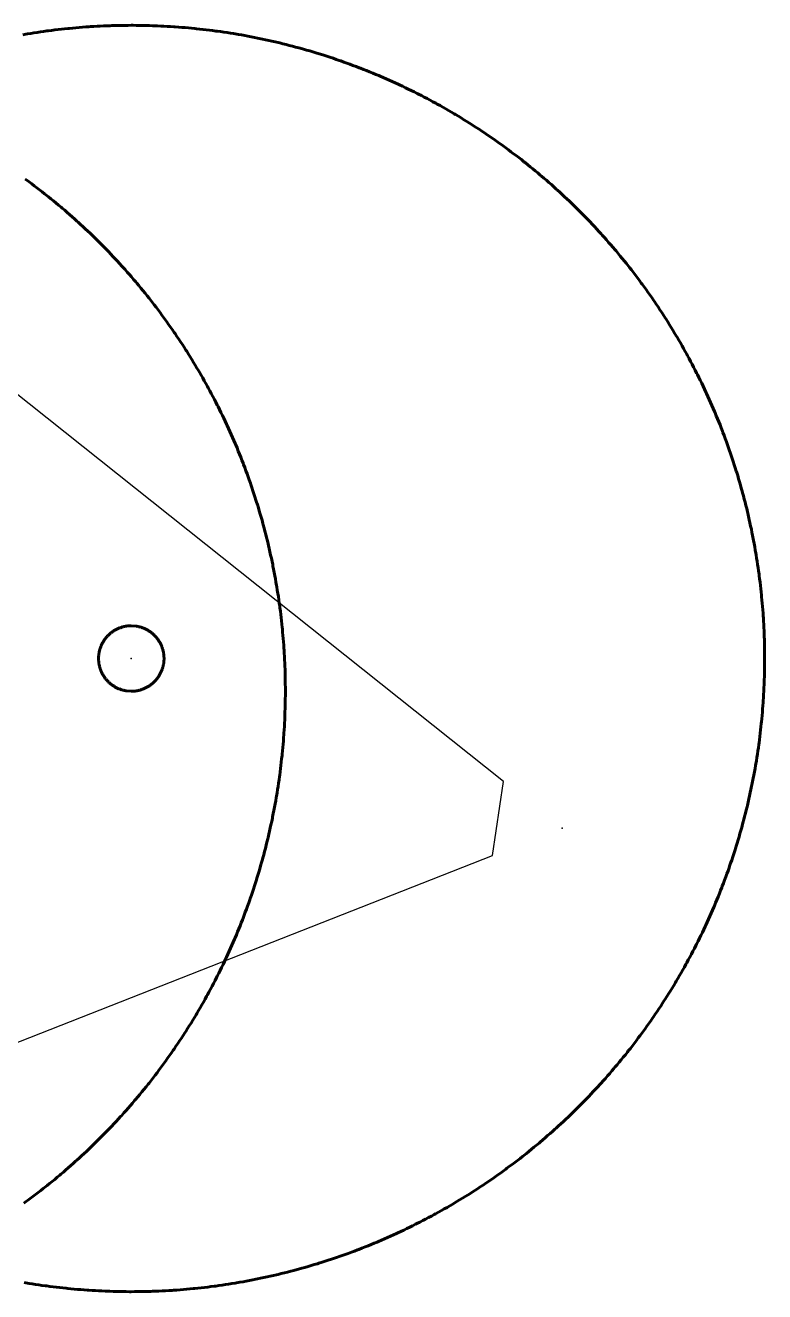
# Model space of a CAD drawing. Header units: millimetres. Extents: x 708058200 to 716328500, y 4237326700 to 4243478900.
# Drawn here: x 712826603 to 716328500, y 4237478900 to 4243478900 of the extents above; entities that cross this region are included whole.
import ezdxf

# ---------------------------------------------------------------- set-up
doc = ezdxf.new("R2010")
doc.units = ezdxf.units.MM
for name, color, linetype in [('AUX_DME ATE', 5, 'Continuous'), ('AUX_LOC IAT', 4, 'Continuous'), ('AUX_RECNET LEAL', 200, 'Continuous')]:
    doc.layers.add(name, color=color, linetype=linetype)

msp = doc.modelspace()

# ---------------------------------------------------------------- linework, layer by layer
at = {"layer": 'AUX_DME ATE', "lineweight": 60}
msp.add_polyline3d([(712819193, 4237897934, 150400), (712831712, 4237907060, 150400), (712837596, 4237911385, 150400), (712850045, 4237920606, 150400), (712862446, 4237929891, 150400), (712874799, 4237939240, 150400), (712887104, 4237948652, 150400), (712899360, 4237958128, 150400), (712911566, 4237967668, 150400), (712917303, 4237972186, 150400), (712929437, 4237981818, 150400), (712941521, 4237991512, 150400), (712953555, 4238001269, 150400), (712965538, 4238011087, 150400), (712977470, 4238020968, 150400), (712989351, 4238030909, 150400), (712994934, 4238035617, 150400), (713006739, 4238045649, 150400), (713018492, 4238055741, 150400), (713030193, 4238065894, 150400), (713041842, 4238076108, 150400), (713053437, 4238086381, 150400), (713064980, 4238096714, 150400), (713070402, 4238101606, 150400), (713081865, 4238112027, 150400), (713093275, 4238122506, 150400), (713104630, 4238133045, 150400), (713115931, 4238143642, 150400), (713127177, 4238154297, 150400), (713138367, 4238165010, 150400), (713143623, 4238170080, 150400), (713154732, 4238180878, 150400), (713165785, 4238191733, 150400), (713176782, 4238202644, 150400), (713187722, 4238213613, 150400), (713198605, 4238224638, 150400), (713209432, 4238235719, 150400), (713214515, 4238240962, 150400), (713225257, 4238252125, 150400), (713235941, 4238263343, 150400), (713246567, 4238274616, 150400), (713257135, 4238285944, 150400), (713267644, 4238297327, 150400), (713278094, 4238308763, 150400), (713283000, 4238314173, 150400), (713293363, 4238325688, 150400), (713303666, 4238337257, 150400), (713313910, 4238348879, 150400), (713324093, 4238360554, 150400), (713334216, 4238372281, 150400), (713344278, 4238384061, 150400), (713349000, 4238389631, 150400), (713358972, 4238401487, 150400), (713368883, 4238413393, 150400), (713378733, 4238425351, 150400), (713388520, 4238437360, 150400), (713398246, 4238449418, 150400), (713407909, 4238461527, 150400), (713412442, 4238467253, 150400), (713422013, 4238479435, 150400), (713431520, 4238491666, 150400), (713440965, 4238503946, 150400), (713450346, 4238516275, 150400), (713459663, 4238528652, 150400), (713468916, 4238541077, 150400), (713473255, 4238546950, 150400), (713482414, 4238559445, 150400), (713491507, 4238571987, 150400), (713500536, 4238584576, 150400), (713509500, 4238597212, 150400), (713518398, 4238609893, 150400), (713527231, 4238622620, 150400), (713531372, 4238628636, 150400), (713540107, 4238641430, 150400), (713548777, 4238654269, 150400), (713557380, 4238667152, 150400), (713565917, 4238680080, 150400), (713574386, 4238693052, 150400), (713582789, 4238706067, 150400), (713586726, 4238712217, 150400), (713595030, 4238725296, 150400), (713603265, 4238738417, 150400), (713611433, 4238751581, 150400), (713619533, 4238764787, 150400), (713627565, 4238778034, 150400), (713635528, 4238791323, 150400), (713639257, 4238797601, 150400), (713647119, 4238810950, 150400), (713654912, 4238824339, 150400), (713662635, 4238837769, 150400), (713670289, 4238851238, 150400), (713677874, 4238864746, 150400), (713685388, 4238878293, 150400), (713688906, 4238884693, 150400), (713696318, 4238898297, 150400), (713703659, 4238911939, 150400), (713710929, 4238925619, 150400), (713718129, 4238939336, 150400), (713725258, 4238953091, 150400), (713732315, 4238966881, 150400), (713735618, 4238973395, 150400), (713742570, 4238987239, 150400), (713749451, 4239001119, 150400), (713756261, 4239015034, 150400), (713762998, 4239028984, 150400), (713769664, 4239042969, 150400), (713776256, 4239056988, 150400), (713779339, 4239063608, 150400), (713785825, 4239077677, 150400), (713792239, 4239091779, 150400), (713798580, 4239105914, 150400), (713804847, 4239120081, 150400), (713811041, 4239134281, 150400), (713817162, 4239148512, 150400), (713820022, 4239155232, 150400), (713826035, 4239169509, 150400), (713831974, 4239183817, 150400), (713837838, 4239198156, 150400), (713843629, 4239212525, 150400), (713849345, 4239226924, 150400), (713854987, 4239241352, 150400), (713857621, 4239248163, 150400), (713863153, 4239262634, 150400), (713868611, 4239277133, 150400), (713873993, 4239291659, 150400), (713879300, 4239306214, 150400), (713884533, 4239320795, 150400), (713889689, 4239335404, 150400), (713892094, 4239342299, 150400), (713897140, 4239356947, 150400), (713902110, 4239371620, 150400), (713907004, 4239386318, 150400), (713911822, 4239401042, 150400), (713916564, 4239415790, 150400), (713921230, 4239430563, 150400), (713923402, 4239437535, 150400), (713927956, 4239452342, 150400), (713932433, 4239467173, 150400), (713936833, 4239482027, 150400), (713941156, 4239496903, 150400), (713945403, 4239511802, 150400), (713949573, 4239526722, 150400), (713951511, 4239533763, 150400), (713955567, 4239548714, 150400), (713959546, 4239563687, 150400), (713963448, 4239578679, 150400), (713967272, 4239593692, 150400), (713971018, 4239608724, 150400), (713974687, 4239623775, 150400), (713976389, 4239630876, 150400), (713979944, 4239645955, 150400), (713983420, 4239661052, 150400), (713986818, 4239676167, 150400), (713990139, 4239691299, 150400), (713993381, 4239706447, 150400), (713996545, 4239721613, 150400), (713998009, 4239728767, 150400), (714001057, 4239743956, 150400), (714004027, 4239759161, 150400), (714006919, 4239774380, 150400), (714009732, 4239789615, 150400), (714012466, 4239804864, 150400), (714015121, 4239820126, 150400), (714016346, 4239827325, 150400), (714018885, 4239842608, 150400), (714021345, 4239857903, 150400), (714023727, 4239873211, 150400), (714026029, 4239888531, 150400), (714028252, 4239903862, 150400), (714030396, 4239919205, 150400), (714031379, 4239926441, 150400), (714033406, 4239941800, 150400), (714035354, 4239957169, 150400), (714037223, 4239972548, 150400), (714039012, 4239987936, 150400), (714040721, 4240003334, 150400), (714042352, 4240018739, 150400), (714043092, 4240026004, 150400), (714044605, 4240041422, 150400), (714046039, 4240056848, 150400), (714047392, 4240072280, 150400), (714048666, 4240087720, 150400), (714049860, 4240103166, 150400), (714050975, 4240118617, 150400), (714051473, 4240125903, 150400), (714052470, 4240141363, 150400), (714053387, 4240156828, 150400), (714054224, 4240172297, 150400), (714054981, 4240187770, 150400), (714055659, 4240203247, 150400), (714056256, 4240218728, 150400), (714056510, 4240226026, 150400), (714056990, 4240241511, 150400), (714057390, 4240256997, 150400), (714057710, 4240272486, 150400), (714057950, 4240287976, 150400), (714058110, 4240303467, 150400), (714058190, 4240318959, 150400), (714058200, 4240326261, 150400), (714058162, 4240341753, 150400), (714058044, 4240357245, 150400), (714057847, 4240372735, 150400), (714057569, 4240388225, 150400), (714057211, 4240403713, 150400), (714056774, 4240419198, 150400), (714056540, 4240426497, 150400), (714055984, 4240441979, 150400), (714055349, 4240457458, 150400), (714054634, 4240472934, 150400), (714053839, 4240488405, 150400), (714052964, 4240503872, 150400), (714052009, 4240519335, 150400), (714051531, 4240526622, 150400), (714050459, 4240542076, 150400), (714049307, 4240557525, 150400), (714048075, 4240572968, 150400), (714046763, 4240588405, 150400), (714045372, 4240603834, 150400), (714043901, 4240619256, 150400), (714043180, 4240626523, 150400), (714041592, 4240641933, 150400), (714039924, 4240657335, 150400), (714038177, 4240672728, 150400), (714036351, 4240688112, 150400), (714034445, 4240703486, 150400), (714032459, 4240718850, 150400), (714031496, 4240726089, 150400), (714029394, 4240741438, 150400), (714027212, 4240756775, 150400), (714024952, 4240772102, 150400), (714022612, 4240787416, 150400), (714020194, 4240802718, 150400), (714017696, 4240818007, 150400), (714016491, 4240825210, 150400), (714013878, 4240840479, 150400), (714011185, 4240855736, 150400), (714008414, 4240870978, 150400), (714005564, 4240886205, 150400), (714002635, 4240901418, 150400), (713999628, 4240916615, 150400), (713998184, 4240923773, 150400), (713995061, 4240938947, 150400), (713991860, 4240954105, 150400), (713988581, 4240969246, 150400), (713985224, 4240984370, 150400), (713981789, 4240999476, 150400), (713978276, 4241014564, 150400), (713976593, 4241021670, 150400), (713972965, 4241036731, 150400), (713969260, 4241051774, 150400), (713965477, 4241066797, 150400), (713961616, 4241081800, 150400), (713957678, 4241096783, 150400), (713953663, 4241111745, 150400), (713951743, 4241118791, 150400), (713947614, 4241133723, 150400), (713943408, 4241148633, 150400), (713939125, 4241163521, 150400), (713934766, 4241178387, 150400), (713930329, 4241193230, 150400), (713925816, 4241208050, 150400), (713923662, 4241215028, 150400), (713919037, 4241229813, 150400), (713914335, 4241244574, 150400), (713909557, 4241259311, 150400), (713904703, 4241274023, 150400), (713899773, 4241288709, 150400), (713894768, 4241303370, 150400), (713892382, 4241310272, 150400), (713887265, 4241324895, 150400), (713882072, 4241339490, 150400), (713876805, 4241354059, 150400), (713871462, 4241368601, 150400), (713866044, 4241383114, 150400), (713860551, 4241397600, 150400), (713857936, 4241404418, 150400), (713852334, 4241418862, 150400), (713846657, 4241433276, 150400), (713840905, 4241447661, 150400), (713835079, 4241462015, 150400), (713829180, 4241476340, 150400), (713823206, 4241490634, 150400), (713820365, 4241497361, 150400), (713814282, 4241511609, 150400), (713808127, 4241525826, 150400), (713801898, 4241540010, 150400), (713795596, 4241554162, 150400), (713789221, 4241568282, 150400), (713782773, 4241582368, 150400), (713779708, 4241588996, 150400), (713773154, 4241603033, 150400), (713766527, 4241617036, 150400), (713759827, 4241631005, 150400), (713753056, 4241644938, 150400), (713746213, 4241658837, 150400), (713739298, 4241672700, 150400), (713736013, 4241679222, 150400), (713728993, 4241693032, 150400), (713721902, 4241706806, 150400), (713714739, 4241720543, 150400), (713707506, 4241734243, 150400), (713700203, 4241747905, 150400), (713692828, 4241761529, 150400), (713689328, 4241767938, 150400), (713681850, 4241781506, 150400), (713674303, 4241795035, 150400), (713666685, 4241808525, 150400), (713658999, 4241821975, 150400), (713651242, 4241835385, 150400), (713643417, 4241848756, 150400), (713639704, 4241855044, 150400), (713631778, 4241868355, 150400), (713623782, 4241881624, 150400), (713615718, 4241894852, 150400), (713607586, 4241908038, 150400), (713599387, 4241921181, 150400), (713591119, 4241934283, 150400), (713587198, 4241940444, 150400), (713578831, 4241953482, 150400), (713570397, 4241966477, 150400), (713561896, 4241979428, 150400), (713553328, 4241992334, 150400), (713544693, 4242005197, 150400), (713535992, 4242018015, 150400), (713531868, 4242024041, 150400), (713523070, 4242036792, 150400), (713514206, 4242049498, 150400), (713505277, 4242062158, 150400), (713496283, 4242074771, 150400), (713487223, 4242087338, 150400), (713478099, 4242099858, 150400), (713473775, 4242105743, 150400), (713464556, 4242118194, 150400), (713455273, 4242130596, 150400), (713445926, 4242142950, 150400), (713436515, 4242155256, 150400), (713427041, 4242167513, 150400), (713417503, 4242179721, 150400), (713412986, 4242185459, 150400), (713403356, 4242197594, 150400), (713393663, 4242209680, 150400), (713383908, 4242221715, 150400), (713374092, 4242233699, 150400), (713364213, 4242245633, 150400), (713354273, 4242257516, 150400), (713349566, 4242263099, 150400), (713339536, 4242274906, 150400), (713329445, 4242286660, 150400), (713319294, 4242298363, 150400), (713309082, 4242310013, 150400), (713298810, 4242321610, 150400), (713288479, 4242333154, 150400), (713283588, 4242338577, 150400), (713273169, 4242350042, 150400), (713262691, 4242361453, 150400), (713252154, 4242372809, 150400), (713241559, 4242384112, 150400), (713230906, 4242395359, 150400), (713220194, 4242406551, 150400), (713215125, 4242411808, 150400), (713204329, 4242422918, 150400), (713193476, 4242433973, 150400), (713182565, 4242444971, 150400), (713171598, 4242455913, 150400), (713160575, 4242466798, 150400), (713149495, 4242477626, 150400), (713144253, 4242482710, 150400), (713133092, 4242493454, 150400), (713121875, 4242504140, 150400), (713110604, 4242514767, 150400), (713099277, 4242525337, 150400), (713087896, 4242535847, 150400), (713076461, 4242546299, 150400), (713071052, 4242551206, 150400), (713059538, 4242561570, 150400), (713047971, 4242571875, 150400), (713036350, 4242582120, 150400), (713024677, 4242592305, 150400), (713012951, 4242602430, 150400), (713001174, 4242612494, 150400), (712995604, 4242617217, 150400), (712983750, 4242627191, 150400), (712971844, 4242637104, 150400), (712959888, 4242646955, 150400), (712947881, 4242656744, 150400), (712935824, 4242666471, 150400), (712923716, 4242676136, 150400), (712917992, 4242680670, 150400), (712905811, 4242690243, 150400), (712893581, 4242699752, 150400), (712881302, 4242709198, 150400), (712868975, 4242718581, 150400), (712856599, 4242727900, 150400), (712844175, 4242737155, 150400), (712838303, 4242741495, 150400), (712825809, 4242750655, 150400)], dxfattribs=at)
at = {"layer": 'AUX_LOC IAT'}
msp.add_polyline3d([(710852432, 4243271531, 107700), (709995842, 4237561927, 107700), (715039415, 4239545366, 13830), (715091927, 4239895389, 13830)], close=True, dxfattribs=at)
msp.add_point((715368800, 4239674900, 7700), dxfattribs=at)
at = {"layer": 'AUX_RECNET LEAL', "lineweight": 60}
msp.add_polyline3d([(712821494, 4237522053, 235900), (712828693, 4237520827, 235900), (712843975, 4237518286, 235900), (712859270, 4237515823, 235900), (712874577, 4237513440, 235900), (712889897, 4237511135, 235900), (712905228, 4237508910, 235900), (712920571, 4237506764, 235900), (712927807, 4237505780, 235900), (712943165, 4237503750, 235900), (712958534, 4237501800, 235900), (712973912, 4237499929, 235900), (712989300, 4237498138, 235900), (713004698, 4237496426, 235900), (713020103, 4237494794, 235900), (713027368, 4237494052, 235900), (713042786, 4237492536, 235900), (713058211, 4237491101, 235900), (713073643, 4237489745, 235900), (713089083, 4237488469, 235900), (713104528, 4237487272, 235900), (713119980, 4237486156, 235900), (713127266, 4237485657, 235900), (713142725, 4237484658, 235900), (713158190, 4237483738, 235900), (713173659, 4237482899, 235900), (713189132, 4237482139, 235900), (713204609, 4237481459, 235900), (713220090, 4237480859, 235900), (713227388, 4237480604, 235900), (713242872, 4237480122, 235900), (713258359, 4237479720, 235900), (713273847, 4237479398, 235900), (713289337, 4237479156, 235900), (713304829, 4237478993, 235900), (713320320, 4237478911, 235900), (713327623, 4237478900, 235900), (713328500, 4237478900, 235900), (713343992, 4237478940, 235900), (713359483, 4237479060, 235900), (713374974, 4237479260, 235900), (713390463, 4237479540, 235900), (713405951, 4237479900, 235900), (713421437, 4237480340, 235900), (713428736, 4237480575, 235900), (713444217, 4237481133, 235900), (713459696, 4237481770, 235900), (713475172, 4237482488, 235900), (713490643, 4237483285, 235900), (713506110, 4237484162, 235900), (713521572, 4237485119, 235900), (713528859, 4237485598, 235900), (713544314, 4237486673, 235900), (713559763, 4237487827, 235900), (713575205, 4237489061, 235900), (713590642, 4237490375, 235900), (713606071, 4237491769, 235900), (713621492, 4237493242, 235900), (713628759, 4237493964, 235900), (713644169, 4237495554, 235900), (713659571, 4237497224, 235900), (713674964, 4237498973, 235900), (713690347, 4237500802, 235900), (713705721, 4237502710, 235900), (713721085, 4237504698, 235900), (713728324, 4237505663, 235900), (713743672, 4237507767, 235900), (713759009, 4237509950, 235900), (713774335, 4237512213, 235900), (713789649, 4237514555, 235900), (713804951, 4237516976, 235900), (713820240, 4237519476, 235900), (713827442, 4237520681, 235900), (713842712, 4237523297, 235900), (713857967, 4237525992, 235900), (713873209, 4237528766, 235900), (713888436, 4237531618, 235900), (713903648, 4237534549, 235900), (713918845, 4237537558, 235900), (713926003, 4237539004, 235900), (713941177, 4237542128, 235900), (713956334, 4237545331, 235900), (713971474, 4237548613, 235900), (713986598, 4237551972, 235900), (714001703, 4237555409, 235900), (714016791, 4237558925, 235900), (714023897, 4237560609, 235900), (714038958, 4237564239, 235900), (714053999, 4237567946, 235900), (714069022, 4237571732, 235900), (714084024, 4237575594, 235900), (714099007, 4237579535, 235900), (714113969, 4237583552, 235900), (714121014, 4237585473, 235900), (714135945, 4237589604, 235900), (714150855, 4237593812, 235900), (714165742, 4237598097, 235900), (714180607, 4237602459, 235900), (714195450, 4237606898, 235900), (714210269, 4237611413, 235900), (714217247, 4237613568, 235900), (714232031, 4237618195, 235900), (714246792, 4237622899, 235900), (714261528, 4237627679, 235900), (714276239, 4237632535, 235900), (714290925, 4237637467, 235900), (714305585, 4237642475, 235900), (714312486, 4237644862, 235900), (714327108, 4237649981, 235900), (714341703, 4237655176, 235900), (714356271, 4237660445, 235900), (714370812, 4237665790, 235900), (714385325, 4237671210, 235900), (714399810, 4237676705, 235900), (714406628, 4237679321, 235900), (714421070, 4237684926, 235900), (714435483, 4237690605, 235900), (714449867, 4237696359, 235900), (714464221, 4237702187, 235900), (714478545, 4237708088, 235900), (714492838, 4237714064, 235900), (714499565, 4237716907, 235900), (714513812, 4237722991, 235900), (714528028, 4237729148, 235900), (714542211, 4237735379, 235900), (714556362, 4237741684, 235900), (714570481, 4237748061, 235900), (714584566, 4237754511, 235900), (714591194, 4237757576, 235900), (714605230, 4237764133, 235900), (714619232, 4237770762, 235900), (714633200, 4237777464, 235900), (714647132, 4237784237, 235900), (714661030, 4237791082, 235900), (714674892, 4237797999, 235900), (714681414, 4237801285, 235900), (714695223, 4237808307, 235900), (714708995, 4237815400, 235900), (714722731, 4237822564, 235900), (714736430, 4237829799, 235900), (714750091, 4237837105, 235900), (714763714, 4237844482, 235900), (714770123, 4237847983, 235900), (714783689, 4237855463, 235900), (714797217, 4237863012, 235900), (714810706, 4237870631, 235900), (714824155, 4237878320, 235900), (714837564, 4237886078, 235900), (714850934, 4237893906, 235900), (714857221, 4237897619, 235900), (714870531, 4237905548, 235900), (714883799, 4237913545, 235900), (714897025, 4237921611, 235900), (714910210, 4237929745, 235900), (714923353, 4237937947, 235900), (714936453, 4237946216, 235900), (714942613, 4237950138, 235900), (714955650, 4237958507, 235900), (714968644, 4237966943, 235900), (714981594, 4237975446, 235900), (714994499, 4237984016, 235900), (715007360, 4237992652, 235900), (715020177, 4238001355, 235900), (715026203, 4238005480, 235900), (715038953, 4238014280, 235900), (715051657, 4238023146, 235900), (715064316, 4238032077, 235900), (715076928, 4238041073, 235900), (715089493, 4238050134, 235900), (715102012, 4238059260, 235900), (715107896, 4238063585, 235900), (715120345, 4238072806, 235900), (715132746, 4238082091, 235900), (715145099, 4238091440, 235900), (715157404, 4238100852, 235900), (715169660, 4238110328, 235900), (715181866, 4238119868, 235900), (715187603, 4238124386, 235900), (715199737, 4238134018, 235900), (715211821, 4238143712, 235900), (715223855, 4238153469, 235900), (715235838, 4238163287, 235900), (715247770, 4238173168, 235900), (715259651, 4238183109, 235900), (715265234, 4238187817, 235900), (715277039, 4238197849, 235900), (715288792, 4238207941, 235900), (715300493, 4238218094, 235900), (715312142, 4238228308, 235900), (715323737, 4238238581, 235900), (715335280, 4238248914, 235900), (715340702, 4238253806, 235900), (715352165, 4238264227, 235900), (715363575, 4238274706, 235900), (715374930, 4238285245, 235900), (715386231, 4238295842, 235900), (715397477, 4238306497, 235900), (715408667, 4238317210, 235900), (715413923, 4238322280, 235900), (715425032, 4238333078, 235900), (715436085, 4238343933, 235900), (715447082, 4238354844, 235900), (715458022, 4238365813, 235900), (715468905, 4238376838, 235900), (715479732, 4238387919, 235900), (715484815, 4238393162, 235900), (715495557, 4238404325, 235900), (715506241, 4238415543, 235900), (715516867, 4238426816, 235900), (715527435, 4238438144, 235900), (715537944, 4238449527, 235900), (715548394, 4238460963, 235900), (715553300, 4238466373, 235900), (715563663, 4238477888, 235900), (715573966, 4238489457, 235900), (715584210, 4238501079, 235900), (715594393, 4238512754, 235900), (715604516, 4238524481, 235900), (715614578, 4238536261, 235900), (715619300, 4238541831, 235900), (715629272, 4238553687, 235900), (715639183, 4238565593, 235900), (715649033, 4238577551, 235900), (715658820, 4238589560, 235900), (715668546, 4238601618, 235900), (715678209, 4238613727, 235900), (715682742, 4238619453, 235900), (715692313, 4238631635, 235900), (715701820, 4238643866, 235900), (715711265, 4238656146, 235900), (715720646, 4238668475, 235900), (715729963, 4238680852, 235900), (715739216, 4238693277, 235900), (715743555, 4238699150, 235900), (715752714, 4238711645, 235900), (715761807, 4238724187, 235900), (715770836, 4238736776, 235900), (715779800, 4238749412, 235900), (715788698, 4238762093, 235900), (715797531, 4238774820, 235900), (715801672, 4238780836, 235900), (715810407, 4238793630, 235900), (715819077, 4238806469, 235900), (715827680, 4238819352, 235900), (715836217, 4238832280, 235900), (715844686, 4238845252, 235900), (715853089, 4238858267, 235900), (715857026, 4238864417, 235900), (715865330, 4238877496, 235900), (715873565, 4238890617, 235900), (715881733, 4238903781, 235900), (715889833, 4238916987, 235900), (715897865, 4238930234, 235900), (715905828, 4238943523, 235900), (715909557, 4238949801, 235900), (715917419, 4238963150, 235900), (715925212, 4238976539, 235900), (715932935, 4238989969, 235900), (715940589, 4239003438, 235900), (715948174, 4239016946, 235900), (715955688, 4239030493, 235900), (715959206, 4239036893, 235900), (715966618, 4239050497, 235900), (715973959, 4239064139, 235900), (715981229, 4239077819, 235900), (715988429, 4239091536, 235900), (715995558, 4239105291, 235900), (716002615, 4239119081, 235900), (716005918, 4239125595, 235900), (716012870, 4239139439, 235900), (716019751, 4239153319, 235900), (716026561, 4239167234, 235900), (716033298, 4239181184, 235900), (716039964, 4239195169, 235900), (716046556, 4239209188, 235900), (716049639, 4239215808, 235900), (716056125, 4239229877, 235900), (716062539, 4239243979, 235900), (716068880, 4239258114, 235900), (716075147, 4239272281, 235900), (716081341, 4239286481, 235900), (716087462, 4239300712, 235900), (716090322, 4239307432, 235900), (716096335, 4239321709, 235900), (716102274, 4239336017, 235900), (716108138, 4239350356, 235900), (716113929, 4239364725, 235900), (716119645, 4239379124, 235900), (716125287, 4239393552, 235900), (716127921, 4239400363, 235900), (716133453, 4239414834, 235900), (716138911, 4239429333, 235900), (716144293, 4239443859, 235900), (716149600, 4239458414, 235900), (716154833, 4239472995, 235900), (716159989, 4239487604, 235900), (716162394, 4239494499, 235900), (716167440, 4239509147, 235900), (716172410, 4239523820, 235900), (716177304, 4239538518, 235900), (716182122, 4239553242, 235900), (716186864, 4239567990, 235900), (716191530, 4239582763, 235900), (716193702, 4239589735, 235900), (716198256, 4239604542, 235900), (716202733, 4239619373, 235900), (716207133, 4239634227, 235900), (716211456, 4239649103, 235900), (716215703, 4239664002, 235900), (716219873, 4239678922, 235900), (716221811, 4239685963, 235900), (716225867, 4239700914, 235900), (716229846, 4239715887, 235900), (716233748, 4239730879, 235900), (716237572, 4239745892, 235900), (716241318, 4239760924, 235900), (716244987, 4239775975, 235900), (716246689, 4239783076, 235900), (716250244, 4239798155, 235900), (716253720, 4239813252, 235900), (716257118, 4239828367, 235900), (716260439, 4239843499, 235900), (716263681, 4239858647, 235900), (716266845, 4239873813, 235900), (716268309, 4239880967, 235900), (716271357, 4239896156, 235900), (716274327, 4239911361, 235900), (716277219, 4239926580, 235900), (716280032, 4239941815, 235900), (716282766, 4239957064, 235900), (716285421, 4239972326, 235900), (716286646, 4239979525, 235900), (716289185, 4239994808, 235900), (716291645, 4240010103, 235900), (716294027, 4240025411, 235900), (716296329, 4240040731, 235900), (716298552, 4240056062, 235900), (716300696, 4240071405, 235900), (716301679, 4240078641, 235900), (716303706, 4240094000, 235900), (716305654, 4240109369, 235900), (716307523, 4240124748, 235900), (716309312, 4240140136, 235900), (716311021, 4240155534, 235900), (716312652, 4240170939, 235900), (716313392, 4240178204, 235900), (716314905, 4240193622, 235900), (716316339, 4240209048, 235900), (716317692, 4240224480, 235900), (716318966, 4240239920, 235900), (716320160, 4240255366, 235900), (716321275, 4240270817, 235900), (716321773, 4240278103, 235900), (716322770, 4240293563, 235900), (716323687, 4240309028, 235900), (716324524, 4240324497, 235900), (716325281, 4240339970, 235900), (716325959, 4240355447, 235900), (716326556, 4240370928, 235900), (716326810, 4240378226, 235900), (716327290, 4240393711, 235900), (716327690, 4240409197, 235900), (716328010, 4240424686, 235900), (716328250, 4240440176, 235900), (716328410, 4240455667, 235900), (716328490, 4240471159, 235900), (716328500, 4240478461, 235900), (716328462, 4240493953, 235900), (716328344, 4240509445, 235900), (716328147, 4240524935, 235900), (716327869, 4240540425, 235900), (716327511, 4240555913, 235900), (716327074, 4240571398, 235900), (716326840, 4240578697, 235900), (716326284, 4240594179, 235900), (716325649, 4240609658, 235900), (716324934, 4240625134, 235900), (716324139, 4240640605, 235900), (716323264, 4240656072, 235900), (716322309, 4240671535, 235900), (716321831, 4240678822, 235900), (716320759, 4240694276, 235900), (716319607, 4240709725, 235900), (716318375, 4240725168, 235900), (716317063, 4240740605, 235900), (716315672, 4240756034, 235900), (716314201, 4240771456, 235900), (716313480, 4240778723, 235900), (716311892, 4240794133, 235900), (716310224, 4240809535, 235900), (716308477, 4240824928, 235900), (716306651, 4240840312, 235900), (716304745, 4240855686, 235900), (716302759, 4240871050, 235900), (716301796, 4240878289, 235900), (716299694, 4240893638, 235900), (716297512, 4240908975, 235900), (716295252, 4240924302, 235900), (716292912, 4240939616, 235900), (716290494, 4240954918, 235900), (716287996, 4240970207, 235900), (716286791, 4240977410, 235900), (716284178, 4240992679, 235900), (716281485, 4241007936, 235900), (716278714, 4241023178, 235900), (716275864, 4241038405, 235900), (716272935, 4241053618, 235900), (716269928, 4241068815, 235900), (716268484, 4241075973, 235900), (716265361, 4241091147, 235900), (716262160, 4241106305, 235900), (716258881, 4241121446, 235900), (716255524, 4241136570, 235900), (716252089, 4241151676, 235900), (716248576, 4241166764, 235900), (716246893, 4241173870, 235900), (716243265, 4241188931, 235900), (716239560, 4241203974, 235900), (716235777, 4241218997, 235900), (716231916, 4241234000, 235900), (716227978, 4241248983, 235900), (716223963, 4241263945, 235900), (716222043, 4241270991, 235900), (716217914, 4241285923, 235900), (716213708, 4241300833, 235900), (716209425, 4241315721, 235900), (716205066, 4241330587, 235900), (716200629, 4241345430, 235900), (716196116, 4241360250, 235900), (716193962, 4241367228, 235900), (716189337, 4241382013, 235900), (716184635, 4241396774, 235900), (716179857, 4241411511, 235900), (716175003, 4241426223, 235900), (716170073, 4241440909, 235900), (716165068, 4241455570, 235900), (716162682, 4241462472, 235900), (716157565, 4241477095, 235900), (716152372, 4241491690, 235900), (716147105, 4241506259, 235900), (716141762, 4241520801, 235900), (716136344, 4241535314, 235900), (716130851, 4241549800, 235900), (716128236, 4241556618, 235900), (716122634, 4241571062, 235900), (716116957, 4241585476, 235900), (716111205, 4241599861, 235900), (716105379, 4241614215, 235900), (716099480, 4241628540, 235900), (716093506, 4241642834, 235900), (716090665, 4241649561, 235900), (716084582, 4241663809, 235900), (716078427, 4241678026, 235900), (716072198, 4241692210, 235900), (716065896, 4241706362, 235900), (716059521, 4241720482, 235900), (716053073, 4241734568, 235900), (716050008, 4241741196, 235900), (716043454, 4241755233, 235900), (716036827, 4241769236, 235900), (716030127, 4241783205, 235900), (716023356, 4241797138, 235900), (716016513, 4241811037, 235900), (716009598, 4241824900, 235900), (716006313, 4241831422, 235900), (715999293, 4241845232, 235900), (715992202, 4241859006, 235900), (715985039, 4241872743, 235900), (715977806, 4241886443, 235900), (715970503, 4241900105, 235900), (715963128, 4241913729, 235900), (715959628, 4241920138, 235900), (715952150, 4241933706, 235900), (715944603, 4241947235, 235900), (715936985, 4241960725, 235900), (715929299, 4241974175, 235900), (715921542, 4241987585, 235900), (715913717, 4242000956, 235900), (715910004, 4242007244, 235900), (715902078, 4242020555, 235900), (715894082, 4242033824, 235900), (715886018, 4242047052, 235900), (715877886, 4242060238, 235900), (715869687, 4242073381, 235900), (715861419, 4242086483, 235900), (715857498, 4242092644, 235900), (715849131, 4242105682, 235900), (715840697, 4242118677, 235900), (715832196, 4242131628, 235900), (715823628, 4242144534, 235900), (715814993, 4242157397, 235900), (715806292, 4242170215, 235900), (715802168, 4242176241, 235900), (715793370, 4242188992, 235900), (715784506, 4242201698, 235900), (715775577, 4242214358, 235900), (715766583, 4242226971, 235900), (715757523, 4242239538, 235900), (715748399, 4242252058, 235900), (715744075, 4242257943, 235900), (715734856, 4242270394, 235900), (715725573, 4242282796, 235900), (715716226, 4242295150, 235900), (715706815, 4242307456, 235900), (715697341, 4242319713, 235900), (715687803, 4242331921, 235900), (715683286, 4242337659, 235900), (715673656, 4242349794, 235900), (715663963, 4242361880, 235900), (715654208, 4242373915, 235900), (715644392, 4242385899, 235900), (715634513, 4242397833, 235900), (715624573, 4242409716, 235900), (715619866, 4242415299, 235900), (715609836, 4242427106, 235900), (715599745, 4242438860, 235900), (715589594, 4242450563, 235900), (715579382, 4242462213, 235900), (715569110, 4242473810, 235900), (715558779, 4242485354, 235900), (715553888, 4242490777, 235900), (715543469, 4242502242, 235900), (715532991, 4242513653, 235900), (715522454, 4242525009, 235900), (715511859, 4242536312, 235900), (715501206, 4242547559, 235900), (715490494, 4242558751, 235900), (715485425, 4242564008, 235900), (715474629, 4242575118, 235900), (715463776, 4242586173, 235900), (715452865, 4242597171, 235900), (715441898, 4242608113, 235900), (715430875, 4242618998, 235900), (715419795, 4242629826, 235900), (715414553, 4242634910, 235900), (715403392, 4242645654, 235900), (715392175, 4242656340, 235900), (715380904, 4242666967, 235900), (715369577, 4242677537, 235900), (715358196, 4242688047, 235900), (715346761, 4242698499, 235900), (715341352, 4242703406, 235900), (715329838, 4242713770, 235900), (715318271, 4242724075, 235900), (715306650, 4242734320, 235900), (715294977, 4242744505, 235900), (715283251, 4242754630, 235900), (715271474, 4242764694, 235900), (715265904, 4242769417, 235900), (715254050, 4242779391, 235900), (715242144, 4242789304, 235900), (715230188, 4242799155, 235900), (715218181, 4242808944, 235900), (715206124, 4242818671, 235900), (715194016, 4242828336, 235900), (715188292, 4242832870, 235900), (715176111, 4242842443, 235900), (715163881, 4242851952, 235900), (715151602, 4242861398, 235900), (715139275, 4242870781, 235900), (715126899, 4242880100, 235900), (715114475, 4242889355, 235900), (715108603, 4242893695, 235900), (715096109, 4242902855, 235900), (715083568, 4242911951, 235900), (715070981, 4242920981, 235900), (715058347, 4242929947, 235900), (715045666, 4242938847, 235900), (715032940, 4242947682, 235900), (715026926, 4242951823, 235900), (715014133, 4242960561, 235900), (715001296, 4242969232, 235900), (714988413, 4242977837, 235900), (714975487, 4242986376, 235900), (714962516, 4242994847, 235900), (714949502, 4243003252, 235900), (714943353, 4243007190, 235900), (714930275, 4243015495, 235900), (714917155, 4243023733, 235900), (714903992, 4243031903, 235900), (714890788, 4243040005, 235900), (714877541, 4243048038, 235900), (714864254, 4243056003, 235900), (714857976, 4243059734, 235900), (714844628, 4243067597, 235900), (714831240, 4243075392, 235900), (714817812, 4243083118, 235900), (714804344, 4243090774, 235900), (714790837, 4243098360, 235900), (714777291, 4243105877, 235900), (714770892, 4243109395, 235900), (714757289, 4243116809, 235900), (714743648, 4243124152, 235900), (714729969, 4243131424, 235900), (714716253, 4243138626, 235900), (714702499, 4243145757, 235900), (714688709, 4243152817, 235900), (714682197, 4243156120, 235900), (714668353, 4243163074, 235900), (714654475, 4243169958, 235900), (714640560, 4243176769, 235900), (714626611, 4243183508, 235900), (714612628, 4243190176, 235900), (714598609, 4243196771, 235900), (714591990, 4243199855, 235900), (714577922, 4243206343, 235900), (714563821, 4243212758, 235900), (714549687, 4243219101, 235900), (714535520, 4243225371, 235900), (714521322, 4243231567, 235900), (714507091, 4243237690, 235900), (714500372, 4243240551, 235900), (714486096, 4243246566, 235900), (714471788, 4243252506, 235900), (714457450, 4243258373, 235900), (714443082, 4243264166, 235900), (714428684, 4243269885, 235900), (714414257, 4243275529, 235900), (714407446, 4243278163, 235900), (714392976, 4243283698, 235900), (714378478, 4243289157, 235900), (714363952, 4243294542, 235900), (714349399, 4243299851, 235900), (714334818, 4243305086, 235900), (714320210, 4243310244, 235900), (714313315, 4243312650, 235900), (714298668, 4243317698, 235900), (714283996, 4243322670, 235900), (714269298, 4243327566, 235900), (714254575, 4243332386, 235900), (714239828, 4243337131, 235900), (714225056, 4243341798, 235900), (714218084, 4243343972, 235900), (714203277, 4243348528, 235900), (714188447, 4243353007, 235900), (714173594, 4243357409, 235900), (714158718, 4243361735, 235900), (714143820, 4243365984, 235900), (714128900, 4243370156, 235900), (714121860, 4243372095, 235900), (714106909, 4243376154, 235900), (714091938, 4243380135, 235900), (714076946, 4243384038, 235900), (714061934, 4243387865, 235900), (714046902, 4243391613, 235900), (714031851, 4243395284, 235900), (714024750, 4243396988, 235900), (714009672, 4243400544, 235900), (713994576, 4243404023, 235900), (713979462, 4243407423, 235900), (713964330, 4243410746, 235900), (713949182, 4243413990, 235900), (713934017, 4243417156, 235900), (713926863, 4243418621, 235900), (713911674, 4243421672, 235900), (713896470, 4243424644, 235900), (713881251, 4243427538, 235900), (713866017, 4243430353, 235900), (713850768, 4243433090, 235900), (713835506, 4243435747, 235900), (713828307, 4243436973, 235900), (713813025, 4243439514, 235900), (713797730, 4243441977, 235900), (713782423, 4243444360, 235900), (713767103, 4243446665, 235900), (713751772, 4243448890, 235900), (713736429, 4243451036, 235900), (713729193, 4243452020, 235900), (713713835, 4243454050, 235900), (713698466, 4243456000, 235900), (713683088, 4243457871, 235900), (713667700, 4243459662, 235900), (713652302, 4243461374, 235900), (713636897, 4243463006, 235900), (713629632, 4243463748, 235900), (713614214, 4243465264, 235900), (713598789, 4243466699, 235900), (713583357, 4243468055, 235900), (713567917, 4243469331, 235900), (713552472, 4243470528, 235900), (713537020, 4243471644, 235900), (713529734, 4243472143, 235900), (713514275, 4243473142, 235900), (713498810, 4243474062, 235900), (713483341, 4243474901, 235900), (713467868, 4243475661, 235900), (713452391, 4243476341, 235900), (713436910, 4243476941, 235900), (713429612, 4243477196, 235900), (713414128, 4243477678, 235900), (713398641, 4243478080, 235900), (713383153, 4243478402, 235900), (713367663, 4243478644, 235900), (713352171, 4243478807, 235900), (713336680, 4243478889, 235900), (713329377, 4243478900, 235900), (713328500, 4243478900, 235900), (713313008, 4243478860, 235900), (713297517, 4243478740, 235900), (713282026, 4243478540, 235900), (713266537, 4243478260, 235900), (713251049, 4243477900, 235900), (713235563, 4243477460, 235900), (713228264, 4243477225, 235900), (713212783, 4243476667, 235900), (713197304, 4243476030, 235900), (713181828, 4243475312, 235900), (713166357, 4243474515, 235900), (713150890, 4243473638, 235900), (713135428, 4243472681, 235900), (713128141, 4243472202, 235900), (713112686, 4243471127, 235900), (713097237, 4243469973, 235900), (713081795, 4243468739, 235900), (713066358, 4243467425, 235900), (713050929, 4243466031, 235900), (713035508, 4243464558, 235900), (713028241, 4243463836, 235900), (713012831, 4243462246, 235900), (712997429, 4243460576, 235900), (712982036, 4243458827, 235900), (712966653, 4243456998, 235900), (712951279, 4243455090, 235900), (712935915, 4243453102, 235900), (712928676, 4243452137, 235900), (712913328, 4243450033, 235900), (712897991, 4243447850, 235900), (712882665, 4243445587, 235900), (712867351, 4243443245, 235900), (712852049, 4243440824, 235900), (712836760, 4243438324, 235900), (712829558, 4243437119, 235900), (712814288, 4243434503, 235900)], dxfattribs=at)
msp.add_polyline3d([(713328500, 4240633900, 86822), (713324979, 4240633860, 86822), (713321460, 4240633740, 86822), (713317944, 4240633540, 86822), (713314434, 4240633260, 86822), (713310931, 4240632901, 86822), (713307437, 4240632462, 86822), (713303954, 4240631944, 86822), (713300484, 4240631347, 86822), (713297028, 4240630671, 86822), (713293588, 4240629917, 86822), (713290167, 4240629085, 86822), (713286765, 4240628176, 86822), (713283385, 4240627189, 86822), (713280028, 4240626126, 86822), (713276696, 4240624987, 86822), (713273390, 4240623772, 86822), (713270114, 4240622483, 86822), (713266867, 4240621119, 86822), (713263652, 4240619683, 86822), (713260471, 4240618173, 86822), (713257325, 4240616592, 86822), (713254215, 4240614939, 86822), (713251144, 4240613217, 86822), (713248113, 4240611425, 86822), (713245123, 4240609565, 86822), (713242176, 4240607637, 86822), (713239274, 4240605643, 86822), (713236418, 4240603583, 86822), (713233609, 4240601459, 86822), (713230849, 4240599272, 86822), (713228140, 4240597022, 86822), (713225483, 4240594712, 86822), (713223028, 4240592481, 86822), (713220475, 4240590056, 86822), (713217978, 4240587573, 86822), (713215538, 4240585035, 86822), (713213156, 4240582441, 86822), (713210834, 4240579794, 86822), (713208572, 4240577095, 86822), (713206372, 4240574346, 86822), (713204236, 4240571547, 86822), (713202163, 4240568700, 86822), (713200156, 4240565807, 86822), (713198215, 4240562869, 86822), (713196341, 4240559887, 86822), (713194535, 4240556864, 86822), (713192799, 4240553801, 86822), (713191132, 4240550699, 86822), (713189537, 4240547560, 86822), (713188013, 4240544385, 86822), (713186561, 4240541177, 86822), (713185183, 4240537937, 86822), (713183879, 4240534666, 86822), (713182650, 4240531366, 86822), (713181495, 4240528039, 86822), (713180417, 4240524687, 86822), (713179415, 4240521311, 86822), (713178490, 4240517914, 86822), (713177643, 4240514496, 86822), (713176873, 4240511060, 86822), (713176182, 4240507607, 86822), (713175569, 4240504139, 86822), (713175035, 4240500659, 86822), (713174580, 4240497167, 86822), (713174205, 4240493666, 86822), (713173924, 4240490361, 86822), (713173704, 4240486847, 86822), (713173563, 4240483328, 86822), (713173503, 4240479807, 86822), (713173522, 4240476286, 86822), (713173621, 4240472766, 86822), (713173801, 4240469249, 86822), (713174060, 4240465738, 86822), (713174399, 4240462233, 86822), (713174817, 4240458736, 86822), (713175315, 4240455250, 86822), (713175892, 4240451777, 86822), (713176547, 4240448317, 86822), (713177281, 4240444873, 86822), (713178093, 4240441447, 86822), (713178983, 4240438039, 86822), (713179950, 4240434653, 86822), (713180993, 4240431290, 86822), (713182113, 4240427952, 86822), (713183308, 4240424639, 86822), (713184578, 4240421355, 86822), (713185922, 4240418101, 86822), (713187340, 4240414877, 86822), (713188831, 4240411687, 86822), (713190394, 4240408532, 86822), (713192028, 4240405413, 86822), (713193733, 4240402331, 86822), (713195507, 4240399290, 86822), (713197350, 4240396289, 86822), (713199260, 4240393331, 86822), (713201237, 4240390417, 86822), (713203280, 4240387549, 86822), (713205388, 4240384728, 86822), (713207431, 4240382116, 86822), (713209661, 4240379390, 86822), (713211952, 4240376716, 86822), (713214303, 4240374095, 86822), (713216713, 4240371528, 86822), (713219181, 4240369016, 86822), (713221706, 4240366561, 86822), (713224285, 4240364164, 86822), (713226919, 4240361826, 86822), (713229604, 4240359549, 86822), (713232341, 4240357333, 86822), (713235128, 4240355180, 86822), (713237962, 4240353091, 86822), (713240843, 4240351067, 86822), (713243770, 4240349108, 86822), (713246740, 4240347217, 86822), (713249753, 4240345394, 86822), (713252806, 4240343639, 86822), (713255898, 4240341955, 86822), (713259028, 4240340341, 86822), (713262193, 4240338799, 86822), (713265393, 4240337328, 86822), (713268625, 4240335931, 86822), (713271889, 4240334608, 86822), (713275181, 4240333359, 86822), (713278501, 4240332186, 86822), (713281847, 4240331088, 86822), (713285217, 4240330066, 86822), (713288609, 4240329121, 86822), (713292022, 4240328254, 86822), (713295453, 4240327464, 86822), (713298902, 4240326752, 86822), (713302366, 4240326119, 86822), (713305641, 4240325595, 86822), (713328500, 4240323900, 86822), (713332021, 4240323940, 86822), (713335540, 4240324060, 86822), (713339056, 4240324260, 86822), (713342566, 4240324540, 86822), (713346069, 4240324899, 86822), (713349563, 4240325338, 86822), (713353046, 4240325856, 86822), (713356516, 4240326453, 86822), (713359972, 4240327129, 86822), (713363412, 4240327883, 86822), (713366833, 4240328715, 86822), (713370235, 4240329624, 86822), (713373615, 4240330611, 86822), (713376972, 4240331674, 86822), (713380304, 4240332813, 86822), (713383610, 4240334028, 86822), (713386886, 4240335317, 86822), (713390133, 4240336681, 86822), (713393348, 4240338117, 86822), (713396529, 4240339627, 86822), (713399675, 4240341208, 86822), (713402785, 4240342861, 86822), (713405856, 4240344583, 86822), (713408887, 4240346375, 86822), (713411877, 4240348235, 86822), (713414824, 4240350163, 86822), (713417726, 4240352157, 86822), (713420582, 4240354217, 86822), (713423391, 4240356341, 86822), (713426151, 4240358528, 86822), (713428860, 4240360778, 86822), (713431517, 4240363088, 86822), (713433972, 4240365319, 86822), (713436525, 4240367744, 86822), (713439022, 4240370227, 86822), (713441462, 4240372765, 86822), (713443844, 4240375359, 86822), (713446166, 4240378006, 86822), (713448428, 4240380705, 86822), (713450628, 4240383454, 86822), (713452764, 4240386253, 86822), (713454837, 4240389100, 86822), (713456844, 4240391993, 86822), (713458785, 4240394931, 86822), (713460659, 4240397913, 86822), (713462465, 4240400936, 86822), (713464201, 4240403999, 86822), (713465868, 4240407101, 86822), (713467463, 4240410240, 86822), (713468987, 4240413415, 86822), (713470439, 4240416623, 86822), (713471817, 4240419863, 86822), (713473121, 4240423134, 86822), (713474350, 4240426434, 86822), (713475505, 4240429761, 86822), (713476583, 4240433113, 86822), (713477585, 4240436489, 86822), (713478510, 4240439886, 86822), (713479357, 4240443304, 86822), (713480127, 4240446740, 86822), (713480818, 4240450193, 86822), (713481431, 4240453661, 86822), (713481965, 4240457141, 86822), (713482420, 4240460633, 86822), (713482795, 4240464134, 86822), (713483076, 4240467439, 86822), (713483296, 4240470953, 86822), (713483437, 4240474472, 86822), (713483497, 4240477993, 86822), (713483478, 4240481514, 86822), (713483379, 4240485034, 86822), (713483199, 4240488551, 86822), (713482940, 4240492062, 86822), (713482601, 4240495567, 86822), (713482183, 4240499064, 86822), (713481685, 4240502550, 86822), (713481108, 4240506023, 86822), (713480453, 4240509483, 86822), (713479719, 4240512927, 86822), (713478907, 4240516353, 86822), (713478017, 4240519761, 86822), (713477050, 4240523147, 86822), (713476007, 4240526510, 86822), (713474887, 4240529848, 86822), (713473692, 4240533161, 86822), (713472422, 4240536445, 86822), (713471078, 4240539699, 86822), (713469660, 4240542923, 86822), (713468169, 4240546113, 86822), (713466606, 4240549268, 86822), (713464972, 4240552387, 86822), (713463267, 4240555469, 86822), (713461493, 4240558510, 86822), (713459650, 4240561511, 86822), (713457740, 4240564469, 86822), (713455763, 4240567383, 86822), (713453720, 4240570251, 86822), (713451612, 4240573072, 86822), (713449569, 4240575684, 86822), (713447339, 4240578410, 86822), (713445048, 4240581084, 86822), (713442697, 4240583705, 86822), (713440287, 4240586272, 86822), (713437819, 4240588784, 86822), (713435294, 4240591239, 86822), (713432715, 4240593636, 86822), (713430081, 4240595974, 86822), (713427396, 4240598251, 86822), (713424659, 4240600467, 86822), (713421872, 4240602620, 86822), (713419038, 4240604709, 86822), (713416157, 4240606733, 86822), (713413230, 4240608692, 86822), (713410260, 4240610583, 86822), (713407247, 4240612406, 86822), (713404194, 4240614161, 86822), (713401102, 4240615845, 86822), (713397972, 4240617459, 86822), (713394807, 4240619001, 86822), (713391607, 4240620472, 86822), (713388375, 4240621869, 86822), (713385111, 4240623192, 86822), (713381819, 4240624441, 86822), (713378499, 4240625614, 86822), (713375153, 4240626712, 86822), (713371783, 4240627734, 86822), (713368391, 4240628679, 86822), (713364978, 4240629546, 86822), (713361547, 4240630336, 86822), (713358098, 4240631048, 86822), (713354634, 4240631681, 86822), (713351359, 4240632205, 86822)], close=True, dxfattribs=at)
at = {"layer": 'AUX_RECNET LEAL'}
msp.add_point((713328500, 4240478900, 78700), dxfattribs=at)

doc.saveas('drawing.dxf')
